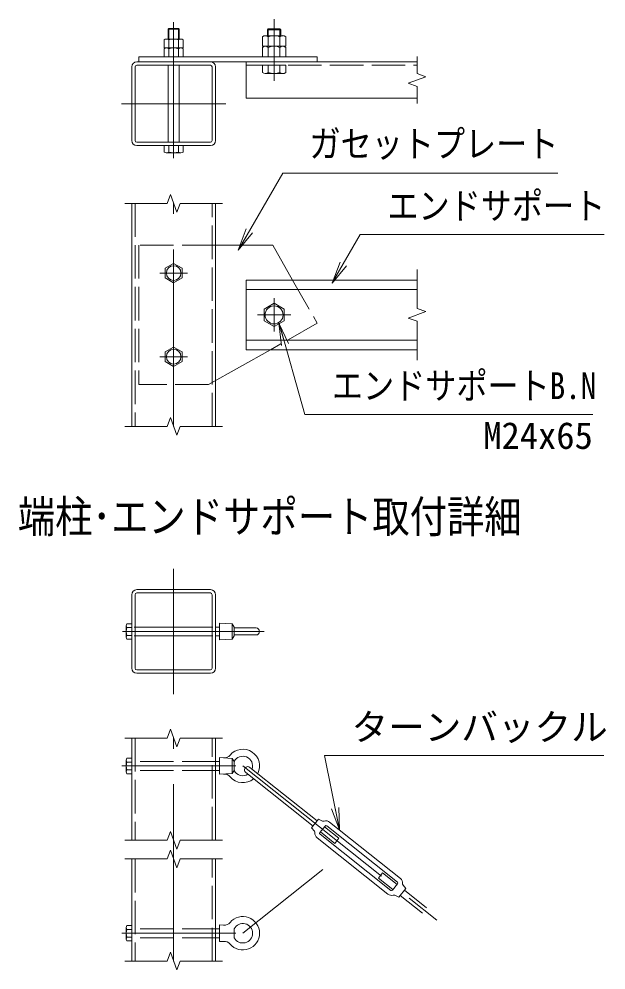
# Model space of a CAD drawing. Units: millimetres at full size; details may follow other scales. Extents: x -16800 to 16800, y -11880 to 11880.
# Drawn here: x 5613 to 9821, y -6119 to 703 of the extents above; entities that cross this region are included whole.
import ezdxf
from ezdxf.enums import TextEntityAlignment as Align

# ---------------------------------------------------------------- set-up
doc = ezdxf.new("R2010")
doc.units = ezdxf.units.MM
doc.header["$LTSCALE"] = 40
doc.linetypes.add('DASHED', pattern=[7.5, 6, -1.5])
doc.linetypes.add('USER1', pattern=[50.8, 31.75, -6.35, 6.35, -6.35])
for name, color, linetype, lineweight in [('0-0_D-STR1', 1, 'Continuous', 18), ('0-1_D-BMK', 2, 'USER1', 13), ('0-2_D-STR3', 3, 'Continuous', 13), ('0-6_D-STR-DIM', 7, 'Continuous', 13), ('0-7_0', 7, 'Continuous', 18), ('0-9_D-STR-TXT', 7, 'Continuous', 13), ('0-B_D-TTL-TXT', 7, 'Continuous', 13)]:
    doc.layers.add(name, color=color, linetype=linetype, lineweight=lineweight)
doc.styles.add('ＭＳ ゴシック', font='')
doc.styles.get('ＭＳ ゴシック').set_extended_font_data('MS Gothic')

# ---------------------------------------------------------------- blocks, each defined once
blk = doc.blocks.new('_Open')
at = {"layer": '0-7_0'}
blk.add_line((-40, 6.67), (0, 0), dxfattribs=at)
blk.add_lwpolyline([(-40, -6.67), (0, 0), (-40, 0)], dxfattribs=at)

msp = doc.modelspace()

# ---------------------------------------------------------------- linework, layer by layer
at = {"layer": '0-0_D-STR1'}
for p, q in [((6421.38, 359.3), (6421.38, -168.7)), ((6445.38, 359.3), (6445.38, -168.7)), ((6985.38, 395.3), (6457.38, 395.3)), ((6985.38, 371.3), (6457.38, 371.3)), ((6997.38, -168.7), (6997.38, 359.3)), ((7021.38, -168.7), (7021.38, 359.3)), ((7241.38, 395.3), (7241.38, 135.3)), ((7241.38, 395.3), (8466.52, 395.3)), ((7241.38, 135.3), (8466.52, 135.3)), ((6457.38, -180.7), (6985.38, -180.7)), ((6457.38, -204.7), (6985.38, -204.7)), ((6421.38, -619.41), (6421.38, -2219.41)), ((7021.38, -2219.41), (7021.38, -619.41)), ((8466.52, -1169.41), (7241.38, -1169.41)), ((8466.52, -1237.41), (7241.38, -1237.41)), ((7241.38, -1601.41), (8466.52, -1601.41)), ((6985.38, -3390.4), (6457.38, -3390.4)), ((6421.38, -3426.4), (6421.38, -3954.4)), ((6445.38, -3426.4), (6445.38, -3954.4)), ((6985.38, -3414.4), (6457.38, -3414.4)), ((6997.38, -3954.4), (6997.38, -3426.4)), ((7021.38, -3954.4), (7021.38, -3426.4)), ((6457.38, -3966.4), (6985.38, -3966.4)), ((6457.38, -3990.4), (6985.38, -3990.4)), ((6421.38, -4455.11), (6421.38, -5188.44)), ((7021.38, -5188.44), (7021.38, -4455.11)), ((6421.38, -5321.78), (6421.38, -6055.11)), ((7021.38, -6055.11), (7021.38, -5321.78))]:
    msp.add_line(p, q, dxfattribs=at)
at = {"layer": '0-0_D-STR1', "linetype": 'DASHED'}
for p, q in [((7241.38, 371.3), (8466.52, 371.3)), ((6445.38, -619.41), (6445.38, -2219.41)), ((6997.38, -2219.41), (6997.38, -619.41)), ((6445.38, -4455.11), (6445.38, -5188.44)), ((6997.38, -5188.44), (6997.38, -4455.11)), ((6445.38, -5321.78), (6445.38, -6055.11)), ((6997.38, -6055.11), (6997.38, -5321.78))]:
    msp.add_line(p, q, dxfattribs=at)
at = {"layer": '0-0_D-STR1'}
msp.add_lwpolyline([(7241.38, -1169.41), (7241.38, -1669.41), (8466.52, -1669.41)], dxfattribs=at)
for centre, radius, start, end in [((6457.38, 359.3), 36, 90, 180), ((6457.38, 359.3), 12, 90, 180), ((6985.38, 359.3), 36, 0, 90), ((6985.38, 359.3), 12, 0, 90), ((6457.38, -168.7), 36, 180, 270), ((6457.38, -168.7), 12, 180, 270), ((6985.38, -168.7), 36, 270, 0), ((6985.38, -168.7), 12, 270, 0), ((6457.38, -3426.4), 36, 90, 180), ((6985.38, -3426.4), 36, 0, 90), ((6457.38, -3426.4), 12, 90, 180), ((6985.38, -3426.4), 12, 0, 90), ((6457.38, -3954.4), 36, 180, 270), ((6457.38, -3954.4), 12, 180, 270), ((6985.38, -3954.4), 36, 270, 0), ((6985.38, -3954.4), 12, 270, 0)]:
    msp.add_arc(centre, radius, start, end, dxfattribs=at)
at = {"layer": '0-1_D-BMK'}
for p, q in [((7441.38, 258.81), (7441.38, 702.81)), ((6721.38, -295.59), (6721.38, 679.73)), ((6346.38, 95.3), (7096.38, 95.3)), ((6721.38, -2219.41), (6721.38, -619.41)), ((6821.38, -1119.41), (6621.38, -1119.41)), ((7441.38, -1299.41), (7441.38, -1539.41)), ((7321.38, -1419.41), (7561.38, -1419.41)), ((6821.38, -1719.41), (6621.38, -1719.41)), ((6721.38, -4140.4), (6721.38, -3240.4)), ((6355.23, -3690.4), (7369.86, -3690.4)), ((6721.38, -6055.11), (6721.38, -4455.11)), ((6348.93, -4655.11), (7166.97, -4655.11)), ((7217.38, -4655.11), (8726.58, -5855.95)), ((7217.38, -5855.11), (7791.23, -5398.51)), ((6348.93, -5855.11), (7166.97, -5855.11))]:
    msp.add_line(p, q, dxfattribs=at)
at = {"layer": '0-2_D-STR3'}
for p, q in [((6681.38, 629.89), (6686.8, 635.3)), ((6681.38, 559.3), (6681.38, 629.89)), ((6681.38, 629.89), (6761.38, 629.89)), ((6686.8, 635.3), (6755.97, 635.3)), ((6686.8, 559.3), (6686.8, 635.3)), ((6755.97, 559.3), (6755.97, 635.3)), ((6761.38, 629.89), (6755.97, 635.3)), ((6761.38, 559.3), (6761.38, 629.89)), ((7393.38, 624.8), (7399.88, 631.3)), ((7393.38, 583.3), (7393.38, 624.8)), ((7393.38, 624.8), (7489.38, 624.8)), ((7399.88, 631.3), (7482.89, 631.3)), ((7399.88, 583.3), (7399.88, 631.3)), ((7482.89, 583.3), (7482.89, 631.3)), ((7482.89, 631.3), (7489.38, 624.8)), ((7489.38, 583.3), (7489.38, 624.8)), ((6652.18, 495.3), (6652.18, 553.7)), ((6668.46, 559.3), (6773.3, 559.3)), ((6686.78, 495.3), (6686.78, 553.7)), ((6755.98, 495.3), (6755.98, 553.7)), ((6790.58, 553.7), (6790.58, 495.3)), ((7358.18, 507.3), (7358.18, 575.3)), ((7378.61, 583.3), (7507.32, 583.3)), ((7399.78, 507.3), (7399.78, 575.3)), ((7482.98, 507.3), (7482.98, 575.3)), ((7524.58, 575.3), (7524.58, 507.3)), ((6652.18, 495.3), (6790.58, 495.3)), ((6652.18, 431.3), (6652.18, 489.7)), ((6668.46, 495.3), (6773.3, 495.3)), ((6686.78, 431.3), (6686.78, 489.7)), ((6755.98, 431.3), (6755.98, 489.7)), ((6790.58, 489.7), (6790.58, 431.3)), ((7358.18, 507.3), (7524.58, 507.3)), ((7358.18, 431.3), (7358.18, 499.3)), ((7378.61, 507.3), (7507.32, 507.3)), ((7399.78, 431.3), (7399.78, 499.3)), ((7482.98, 431.3), (7482.98, 499.3)), ((7524.58, 499.3), (7524.58, 431.3)), ((6471.38, 431.3), (7751.38, 431.3)), ((6471.38, 431.3), (6471.38, 395.3)), ((6652.18, 431.3), (6790.58, 431.3)), ((7358.18, 431.3), (7524.58, 431.3)), ((7751.38, 431.3), (7751.38, 395.3)), ((6471.38, 395.3), (7751.38, 395.3)), ((6681.38, -180.7), (6681.38, 371.3)), ((6761.38, -180.7), (6761.38, 371.3)), ((7358.18, 371.3), (7524.58, 371.3)), ((7358.18, 319.3), (7358.18, 371.3)), ((7399.78, 319.3), (7399.78, 371.3)), ((7482.98, 319.3), (7482.98, 371.3)), ((7524.58, 319.3), (7524.58, 371.3)), ((7378.61, 311.3), (7507.32, 311.3)), ((6652.18, -204.7), (6790.58, -204.7)), ((6652.18, -251.1), (6652.18, -204.7)), ((6668.46, -256.7), (6773.3, -256.7)), ((6686.78, -251.1), (6686.78, -204.7)), ((6755.98, -251.1), (6755.98, -204.7)), ((6790.58, -251.1), (6790.58, -204.7)), ((7431.38, -919.41), (7021.38, -919.41)), ((7431.38, -919.41), (7574.24, -1169.41)), ((7414.56, -1669.41), (6971.38, -1919.41)), ((6381.38, -3648.24), (6381.38, -3732.25)), ((6384.58, -3635), (6421.38, -3635)), ((6421.38, -3662.7), (6384.58, -3662.7)), ((6421.38, -3635), (6421.38, -3745.8)), ((6439.38, -3658.4), (7003.38, -3658.4)), ((7021.38, -3658.4), (7049.38, -3658.4)), ((7049.38, -3630.4), (7049.38, -3750.4)), ((7141.38, -3636.4), (7141.38, -3744.4)), ((7155.13, -3658.4), (7155.13, -3722.4)), ((7155.13, -3665.4), (7312.38, -3665.4)), ((6421.38, -3718.1), (6384.58, -3718.1)), ((6384.58, -3745.8), (6421.38, -3745.8)), ((6439.38, -3722.4), (7003.38, -3722.4)), ((7021.38, -3722.4), (7049.38, -3722.4)), ((7049.38, -3750.4), (7141.38, -3744.4)), ((7141.38, -3744.4), (7155.13, -3722.4)), ((7155.13, -3715.4), (7312.38, -3715.4)), ((6381.38, -4612.95), (6381.38, -4696.96)), ((6384.58, -4599.71), (6421.38, -4599.71)), ((6421.38, -4627.41), (6384.58, -4627.41)), ((6421.38, -4599.71), (6421.38, -4710.51)), ((7021.38, -4623.11), (7049.38, -4623.11)), ((7049.38, -4595.11), (7049.38, -4715.11)), ((7141.38, -4601.11), (7141.38, -4709.11)), ((7155.13, -4623.11), (7155.13, -4687.11)), ((6421.38, -4682.81), (6384.58, -4682.81)), ((7021.38, -4687.11), (7049.38, -4687.11)), ((7141.38, -4709.11), (7155.13, -4687.11)), ((7238.44, -4702.53), (7720.46, -5086.06)), ((7268.32, -4664.97), (7750.34, -5048.5)), ((6384.58, -4710.51), (6421.38, -4710.51)), ((7049.38, -4715.11), (7141.38, -4709.11)), ((7710.49, -5098.58), (7760.3, -5035.98)), ((7760.3, -5035.98), (7788.89, -5050.18)), ((7710.49, -5098.58), (7730.75, -5123.25)), ((7769.93, -5133.1), (7807.29, -5086.15)), ((7803.55, -5090.84), (7906.85, -5173.03)), ((7818.53, -5084.87), (8325.6, -5488.33)), ((7839.7, -5058.26), (8346.77, -5461.73)), ((7750.04, -5170.95), (8257.11, -5574.41)), ((7771.21, -5144.34), (8278.28, -5547.81)), ((8189.96, -5459.64), (8219.85, -5422.08)), ((8219.85, -5422.08), (8323.14, -5504.27)), ((8189.96, -5459.64), (8293.26, -5541.83)), ((8289.52, -5546.53), (8326.88, -5499.58)), ((8336.51, -5596.69), (8307.92, -5582.5)), ((8346.47, -5584.17), (8504.72, -5710.09)), ((8376.35, -5546.61), (8534.6, -5672.52)), ((7049.38, -5795.11), (7049.38, -5915.11)), ((7049.38, -5795.11), (7079.57, -5797.08)), ((6381.38, -5812.95), (6381.38, -5896.96)), ((6384.58, -5799.71), (6421.38, -5799.71)), ((6421.38, -5827.41), (6384.58, -5827.41)), ((6421.38, -5799.71), (6421.38, -5910.51)), ((7021.38, -5823.11), (7049.38, -5823.11)), ((7155.13, -5823.11), (7155.13, -5887.11)), ((6421.38, -5882.81), (6384.58, -5882.81)), ((6384.58, -5910.51), (6421.38, -5910.51)), ((7021.38, -5887.11), (7049.38, -5887.11)), ((7049.38, -5915.11), (7079.57, -5913.14))]:
    msp.add_line(p, q, dxfattribs=at)
at = {"layer": '0-2_D-STR3', "linetype": 'DASHED'}
for p, q in [((7021.38, -919.41), (6471.38, -919.41)), ((6471.38, -919.41), (6471.38, -1919.41)), ((7574.24, -1169.41), (7751.38, -1479.41)), ((7751.38, -1479.41), (7414.56, -1669.41)), ((6971.38, -1919.41), (6471.38, -1919.41)), ((7021.38, -4623.11), (6421.38, -4623.11)), ((7021.38, -4687.11), (6421.38, -4687.11)), ((7021.38, -5823.11), (6421.38, -5823.11)), ((7021.38, -5887.11), (6421.38, -5887.11))]:
    msp.add_line(p, q, dxfattribs=at)
at = {"layer": '0-2_D-STR3'}
for points in [[(6781.31, -1084.81), (6721.38, -1050.21), (6661.45, -1084.81), (6661.45, -1154.01), (6721.38, -1188.61), (6781.31, -1154.01)], [(7369.33, -1461.01), (7441.38, -1502.61), (7513.44, -1461.01), (7513.44, -1377.81), (7441.38, -1336.21), (7369.33, -1377.81)], [(6781.31, -1684.81), (6721.38, -1650.21), (6661.45, -1684.81), (6661.45, -1754.01), (6721.38, -1788.61), (6781.31, -1754.01)]]:
    msp.add_lwpolyline(points, close=True, dxfattribs=at)
for points in [[(7049.38, -3630.4), (7141.38, -3636.4), (7155.13, -3658.4)], [(7049.38, -4595.11), (7141.38, -4601.11), (7155.13, -4623.11)], [(7773.67, -5128.4), (7876.96, -5210.59), (7906.85, -5173.03)], [(8336.51, -5596.69), (8386.32, -5534.09), (8366.06, -5509.43)]]:
    msp.add_lwpolyline(points, dxfattribs=at)
for centre, radius in [((6721.38, -1119.41), 52.42), ((7441.38, -1419.41), 64.36), ((6721.38, -1719.41), 52.42)]:
    msp.add_circle(centre, radius, dxfattribs=at)
for centre, radius, start, end in [((6669.48, 529.87), 29.45, 54.01973, 125.98027), ((6721.38, 449.61), 109.69, 71.61284, 108.38716), ((6773.28, 529.78), 29.52, 54.12648, 125.87352), ((7378.98, 552.27), 31.03, 47.91412, 132.08588), ((7441.38, 471.14), 112.16, 68.22895, 111.77105), ((7503.78, 553.04), 30.46, 46.94085, 133.05915), ((6669.48, 465.87), 29.45, 54.01973, 125.98027), ((6721.38, 385.61), 109.69, 71.61284, 108.38716), ((6773.28, 465.78), 29.52, 54.12648, 125.87352), ((7378.98, 476.27), 31.03, 47.91412, 132.08588), ((7441.38, 395.14), 112.16, 68.22895, 111.77105), ((7503.78, 477.04), 30.46, 46.94085, 133.05915), ((7378.98, 342.33), 31.03, 227.91412, 312.08588), ((7441.38, 423.46), 112.16, 248.22895, 291.77105), ((7503.78, 341.56), 30.46, 226.94085, 313.05915), ((6669.48, -227.27), 29.45, 234.01973, 305.98027), ((6721.38, -147.01), 109.69, 251.61284, 288.38716), ((6773.28, -227.18), 29.52, 234.12648, 305.87352), ((6412.9, -3648.85), 31.52, 153.93467, 206.06533), ((6502.87, -3690.4), 121.49, 166.82041, 193.17959), ((7312.38, -3690.4), 25, 270, 90), ((6412.94, -3731.95), 31.56, 153.96929, 206.03071), ((7217.38, -4655.11), 120, 333.02839, 139.66701), ((6412.9, -4613.56), 31.52, 153.93467, 206.06533), ((6502.87, -4655.11), 121.49, 166.82041, 193.17959), ((7083.22, -4541.2), 56, 266.2686, 319.66701), ((7217.38, -4655.11), 70, 341.54247, 152.79711), ((6412.94, -4696.66), 31.56, 153.96929, 206.03071), ((7217.38, -4655.11), 70, 207.20289, 301.44039), ((7253.38, -4683.75), 24, 51.49143, 231.49143), ((7083.22, -4769.02), 56, 40.33299, 93.7314), ((7217.38, -4655.11), 120, 220.33299, 309.95447), ((7796, -5035.85), 16, 243.59068, 287.61032), ((7813.55, -5091.13), 42, 51.49143, 107.61032), ((7813.55, -5091.13), 8, 51.49143, 141.49143), ((7718.38, -5133.4), 16, 355.37255, 39.39218), ((7776.19, -5138.08), 42, 175.37255, 231.49143), ((7776.19, -5138.08), 8, 141.49143, 231.49143), ((8320.62, -5494.59), 8, 321.49143, 51.49143), ((8320.62, -5494.59), 42, 355.37255, 51.49143), ((8378.43, -5499.27), 16, 175.37255, 219.39218), ((8283.26, -5541.55), 42, 231.49143, 287.61032), ((8283.26, -5541.55), 8, 231.49143, 321.49143), ((8300.81, -5596.83), 16, 63.59068, 107.61032), ((7083.22, -5741.2), 56, 266.2686, 319.66701), ((7217.38, -5855.11), 120, 220.33299, 139.66701), ((7217.38, -5855.11), 70, 207.20289, 152.79711), ((6412.9, -5813.56), 31.52, 153.93467, 206.06533), ((6502.87, -5855.11), 121.49, 166.82041, 193.17959), ((6412.94, -5896.66), 31.56, 153.96929, 206.03071), ((7083.22, -5969.02), 56, 40.33299, 93.7314)]:
    msp.add_arc(centre, radius, start, end, dxfattribs=at)
at = {"layer": '0-6_D-STR-DIM'}
for p, q in [((8466.52, 434.3), (8466.52, 311.47)), ((8529.95, 288.39), (8403.09, 242.21)), ((8466.52, 311.47), (8529.95, 288.39)), ((8403.09, 242.21), (8466.52, 219.12)), ((8466.52, 219.12), (8466.52, 96.3)), ((6698.3, -555.98), (6675.21, -619.41)), ((6744.47, -682.84), (6698.3, -555.98)), ((6371.38, -619.41), (6675.21, -619.41)), ((6767.56, -619.41), (6744.47, -682.84)), ((6767.56, -619.41), (7071.38, -619.41)), ((8466.52, -1094.41), (8466.52, -1373.24)), ((8529.95, -1396.33), (8403.09, -1442.5)), ((8466.52, -1373.24), (8529.95, -1396.33)), ((8403.09, -1442.5), (8466.52, -1465.59)), ((8466.52, -1465.59), (8466.52, -1744.41)), ((6698.3, -2155.98), (6675.21, -2219.41)), ((6744.47, -2282.84), (6698.3, -2155.98)), ((6371.38, -2219.41), (6675.21, -2219.41)), ((6767.56, -2219.41), (6744.47, -2282.84)), ((6767.56, -2219.41), (7071.38, -2219.41)), ((6698.3, -4391.68), (6675.21, -4455.11)), ((6744.47, -4518.54), (6698.3, -4391.68)), ((6371.38, -4455.11), (6675.21, -4455.11)), ((6767.56, -4455.11), (6744.47, -4518.54)), ((6767.56, -4455.11), (7071.38, -4455.11)), ((6698.3, -5125.01), (6675.21, -5188.44)), ((6744.47, -5251.87), (6698.3, -5125.01)), ((6371.38, -5188.44), (6675.21, -5188.44)), ((6767.56, -5188.44), (6744.47, -5251.87)), ((6767.56, -5188.44), (7071.38, -5188.44)), ((6698.3, -5258.35), (6675.21, -5321.78)), ((6371.38, -5321.78), (6675.21, -5321.78)), ((6767.56, -5321.78), (7071.38, -5321.78)), ((6698.3, -5991.68), (6675.21, -6055.11)), ((6744.47, -6118.54), (6698.3, -5991.68)), ((6371.38, -6055.11), (6675.21, -6055.11)), ((6767.56, -6055.11), (6744.47, -6118.54)), ((6767.56, -6055.11), (7071.38, -6055.11))]:
    msp.add_line(p, q, dxfattribs=at)
msp.add_lwpolyline([(6767.56, -5321.78), (6744.47, -5385.21), (6698.3, -5258.35)], dxfattribs=at)
at = {"layer": '0-9_D-STR-TXT'}
for points in [[(9477.06, -401.76), (7503.82, -401.76), (7185.32, -953.42)], [(9808.45, -843.08), (8059.57, -843.08), (7858.86, -1190.73)], [(9727.4, -2132.95), (7661.77, -2132.95), (7476.91, -1480.05)], [(9804.74, -4579.5), (7804.09, -4579.5), (7909.55, -5112.19)]]:
    msp.add_lwpolyline(points, dxfattribs=at)

# ---------------------------------------------------------------- block references
at = {"layer": '0-9_D-STR-TXT', "xscale": 4, "yscale": 4}
for p, rotation in [((7184.32, -955.15), 240), ((7857.86, -1192.46), 240), ((7476.36, -1478.12), 105.80906), ((7909.94, -5114.15), 281.1979)]:
    msp.add_blockref('_Open', p, dxfattribs=dict(at, rotation=rotation))

# ---------------------------------------------------------------- texts
at = {"layer": '0-9_D-STR-TXT', "style": 'ＭＳ ゴシック', "width": 0.85}
for s, p in [('ガセットプレート', (7695.34, -345.83)), ('エンドサポート', (8254.13, -791.21)), ('エンドサポートB.N', (7856.33, -2081.09))]:
    msp.add_text(s, height=192.4, dxfattribs=at).set_placement(p, align=Align.BOTTOM_LEFT)
at = {"layer": '0-9_D-STR-TXT', "style": 'ＭＳ ゴシック'}
for s, p in [('M24x65', (8941.5, -2438.58)), ('ターンバックル', (7996.62, -4529.67))]:
    msp.add_text(s, height=192.4, dxfattribs=at).set_placement(p, align=Align.BOTTOM_LEFT)
at = {"layer": '0-B_D-TTL-TXT', "style": 'ＭＳ ゴシック', "width": 0.85}
msp.add_text('端柱･エンドサポート取付詳細', height=230.8, dxfattribs=at).set_placement((5603.83, -3050.99), align=Align.BOTTOM_LEFT)

doc.saveas('drawing.dxf')
